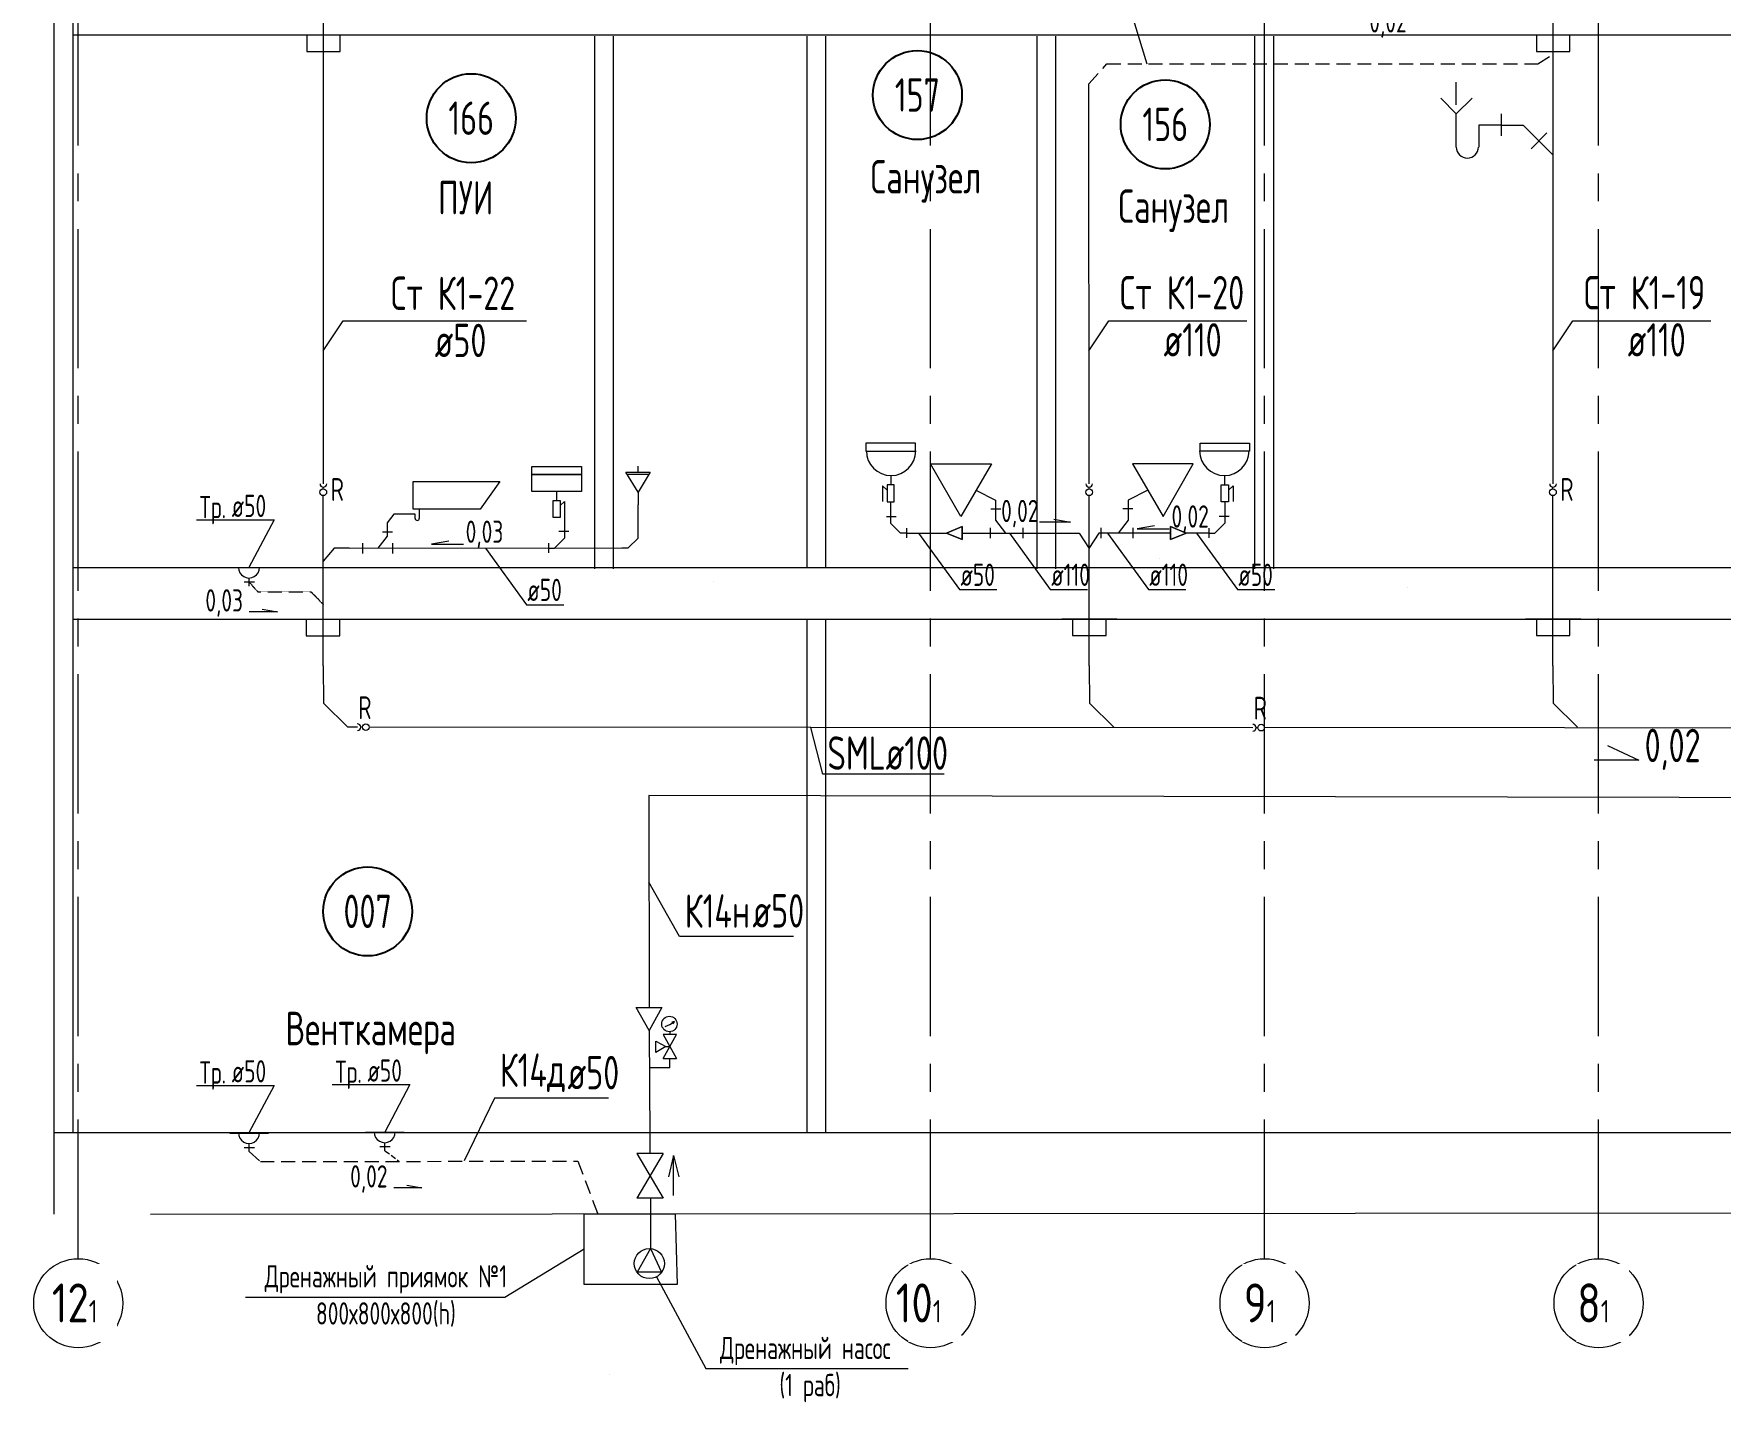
# Model space of a CAD drawing. Header units: millimetres. Extents: x -8689834 to 9419935, y -284943 to 166066.
# Drawn here: x -256547 to -241398, y -227274 to -214980 of the extents above; entities that cross this region are included whole.
import ezdxf
from ezdxf.enums import TextEntityAlignment as Align

# ---------------------------------------------------------------- set-up
doc = ezdxf.new("R2010")
doc.units = ezdxf.units.MM
doc.header["$MEASUREMENT"] = 0
for name, pattern in [('01_base$0$DASHED2', [0.375, 0.25, -0.125]), ('CENTER', [2, 1.25, -0.25, 0.25, -0.25]), ('gost5', [0.137795, 0.098425, -0.03937, 0, 0])]:
    doc.linetypes.add(name, pattern=pattern)
doc.layers.get('0').update_dxf_attribs({"color": 250, "lineweight": 9})
for name, color, linetype in [('PDF _0', 7, 'Continuous'), ('PDF ___Text VK', 7, 'Continuous'), ('PDF __OBORUD', 1, 'Continuous'), ('PDF __ВК-Text VK', 7, 'Continuous'), ('PDF __ВК-Text В1', 7, 'Continuous'), ('PDF __ВК-В1', 5, 'Continuous'), ('PDF __ВК-переход', 7, 'Continuous'), ('PDF __ВК-питьевой фонтанчик', 7, 'Continuous'), ('PDF __ВК-противопожарные муфты', 1, 'Continuous'), ('PDF __ВК-стены', 7, 'Continuous'), ('PDF __ВК-текст К2', 7, 'Continuous'), ('PDF __Дренажные насосы', 1, 'Continuous'), ('PDF __К14', 3, 'Continuous'), ('PDF __насос', 1, 'Continuous'), ('PDF __Переход', 7, 'Continuous'), ('PDF __Сантехника', 7, 'Continuous'), ('PDF _TEKSTBK', 7, 'Continuous'), ('PDF _надписи ВК', 7, 'Continuous'), ('АР_Кровля дорожки', 245, 'Continuous'), ('АР_Таблицы', 250, 'Continuous')]:
    doc.layers.add(name, color=color, linetype=linetype)
doc.layers.add('PDF __ВК-К1', color=7, linetype='Continuous', true_color=0xb80000)
doc.layers.add('PDF __ВК-К14н', color=190, linetype='Continuous', true_color=0x7f00ff)
for name, color, linetype, lineweight in [('АР_Маркер экспликации', 239, 'Continuous', 13), ('АР_Номер помещения', 1, 'Continuous', 25), ('АР_Оси', 195, 'Continuous', 9), ('АР_Помещения_площадь', 19, 'Continuous', 9), ('ВК_канализация', 32, 'Continuous', 30)]:
    doc.layers.add(name, color=color, linetype=linetype, lineweight=lineweight)
doc.styles.add('ISOCPEUR', font='isocpeur.ttf', dxfattribs={"width": 0.7})
doc.styles.get("Standard").update_dxf_attribs({"font": 'isocpeur.ttf', "width": 0.7})
doc.styles.add('ГОСТ 2.304', font='isocpeur.ttf', dxfattribs={"width": 0.7})

# ---------------------------------------------------------------- blocks, each defined once
blk = doc.blocks.new('*U1981')
at = {"layer": 'АР_Номер помещения', "color": 7}
blk.add_circle((-15720, 4793), 400, dxfattribs=at)
at = {"layer": 'АР_Помещения_площадь', "color": 7}
blk.add_line((-13545, 633), (-13545, 633), dxfattribs=at)
at = {"color": 7, "style": 'ISOCPEUR', "width": 0.7, "flags": 1}
blk.add_attdef('КАТЕГОРИЯ', (-499, -2092), '', height=250, dxfattribs=at)
at = {"layer": 'АР_Номер помещения', "color": 7, "style": 'ISOCPEUR', "width": 0.7}
blk.add_attdef('НОМЕР_ПОМЕЩЕНИЯ', text='', height=300, dxfattribs=at).set_placement((-15720, 4793), align=Align.MIDDLE_CENTER)
at = {"layer": 'АР_Помещения_площадь', "color": 7, "lineweight": 30, "width": 0.7, "flags": 104}
blk.add_attdef('ИМЯ_ПОМЕЩЕНИЯ', text='', height=100, dxfattribs=at).set_placement((158, 1217), align=Align.MIDDLE_CENTER)
at = {"layer": 'АР_Помещения_площадь', "color": 7, "style": 'ISOCPEUR', "width": 0.7}
blk.add_attdef('ПЛОЩАДЬ_ПОМЕЩЕНИЯ', text='', height=200, dxfattribs=at).set_placement((-13540, 880), align=Align.MIDDLE_RIGHT)
blk = doc.blocks.new('*U1982')
at = {"layer": 'АР_Номер помещения', "color": 7}
blk.add_circle((-15720, 4793), 400, dxfattribs=at)
at = {"layer": 'АР_Помещения_площадь', "color": 7}
blk.add_line((-13545, 633), (-13545, 633), dxfattribs=at)
at = {"color": 7, "style": 'ISOCPEUR', "width": 0.7, "flags": 1}
blk.add_attdef('КАТЕГОРИЯ', (-499, -2092), '', height=250, dxfattribs=at)
at = {"layer": 'АР_Номер помещения', "color": 7, "style": 'ISOCPEUR', "width": 0.7}
blk.add_attdef('НОМЕР_ПОМЕЩЕНИЯ', text='', height=300, dxfattribs=at).set_placement((-15720, 4793), align=Align.MIDDLE_CENTER)
at = {"layer": 'АР_Помещения_площадь', "color": 7, "lineweight": 30, "width": 0.7, "flags": 104}
blk.add_attdef('ИМЯ_ПОМЕЩЕНИЯ', text='', height=100, dxfattribs=at).set_placement((158, 1217), align=Align.MIDDLE_CENTER)
at = {"layer": 'АР_Помещения_площадь', "color": 7, "style": 'ISOCPEUR', "width": 0.7}
blk.add_attdef('ПЛОЩАДЬ_ПОМЕЩЕНИЯ', text='', height=200, dxfattribs=at).set_placement((-13540, 880), align=Align.MIDDLE_RIGHT)
blk = doc.blocks.new('*U1983')
at = {"layer": 'АР_Номер помещения', "color": 7}
blk.add_circle((-15720, 4793), 400, dxfattribs=at)
at = {"layer": 'АР_Помещения_площадь', "color": 7}
blk.add_line((-13545, 633), (-13545, 633), dxfattribs=at)
at = {"color": 7, "style": 'ISOCPEUR', "width": 0.7, "flags": 1}
blk.add_attdef('КАТЕГОРИЯ', (-499, -2092), '', height=250, dxfattribs=at)
at = {"layer": 'АР_Номер помещения', "color": 7, "style": 'ISOCPEUR', "width": 0.7}
blk.add_attdef('НОМЕР_ПОМЕЩЕНИЯ', text='', height=300, dxfattribs=at).set_placement((-15720, 4793), align=Align.MIDDLE_CENTER)
at = {"layer": 'АР_Помещения_площадь', "color": 7, "lineweight": 30, "width": 0.7, "flags": 104}
blk.add_attdef('ИМЯ_ПОМЕЩЕНИЯ', text='', height=100, dxfattribs=at).set_placement((158, 1217), align=Align.MIDDLE_CENTER)
at = {"layer": 'АР_Помещения_площадь', "color": 7, "style": 'ISOCPEUR', "width": 0.7}
blk.add_attdef('ПЛОЩАДЬ_ПОМЕЩЕНИЯ', text='', height=200, dxfattribs=at).set_placement((-13540, 880), align=Align.MIDDLE_RIGHT)
blk = doc.blocks.new('*U1952')
at = {"layer": 'АР_Номер помещения', "color": 7}
blk.add_circle((-15720, 4793), 400, dxfattribs=at)
at = {"layer": 'АР_Помещения_площадь', "color": 7}
blk.add_line((-13545, 633), (-13545, 633), dxfattribs=at)
at = {"color": 7, "style": 'ISOCPEUR', "width": 0.7, "flags": 1}
blk.add_attdef('КАТЕГОРИЯ', (-499, -2092), '', height=250, dxfattribs=at)
at = {"layer": 'АР_Номер помещения', "color": 7, "style": 'ISOCPEUR', "width": 0.7}
blk.add_attdef('НОМЕР_ПОМЕЩЕНИЯ', text='', height=300, dxfattribs=at).set_placement((-15720, 4793), align=Align.MIDDLE_CENTER)
at = {"layer": 'АР_Помещения_площадь', "color": 7, "lineweight": 30, "width": 0.7, "flags": 104}
blk.add_attdef('ИМЯ_ПОМЕЩЕНИЯ', text='', height=100, dxfattribs=at).set_placement((158, 1217), align=Align.MIDDLE_CENTER)
at = {"layer": 'АР_Помещения_площадь', "color": 7, "style": 'ISOCPEUR', "width": 0.7}
blk.add_attdef('ПЛОЩАДЬ_ПОМЕЩЕНИЯ', text='', height=200, dxfattribs=at).set_placement((-13540, 880), align=Align.MIDDLE_RIGHT)

msp = doc.modelspace()

# ---------------------------------------------------------------- linework, layer by layer
at = {"layer": 'PDF _0', "lineweight": 13}
for points in [[(-250869.7, -224077.3), (-250959.9, -224131.4), (-250959.9, -224029.2), (-250869.7, -224077.3), (-250833.7, -224077.3)], [(-250893.8, -224185.5), (-250773.5, -223969.1), (-250893.8, -223969.1), (-250773.5, -224185.5)], [(-250893.8, -224185.5), (-250773.5, -224185.5)], [(-250833.7, -224269.7), (-250833.7, -224185.5)], [(-250833.7, -224269.7), (-251020, -224269.7)]]:
    msp.add_lwpolyline(points, dxfattribs=at)
at = {"layer": 'PDF _0', "color": 3, "lineweight": 13}
for centre in [(-254613.1, -219774.3), (-254613.1, -219774.3), (-254613.1, -224853.7), (-254613.1, -224853.7), (-253393.8, -224846.8), (-253393.8, -224846.8)]:
    msp.add_arc(centre, 95.2, 179.99999, 0.00001, dxfattribs=at)
at = {"layer": 'PDF ___Text VK', "color": 3, "lineweight": 13}
msp.add_lwpolyline([(-251603.1, -225580.1), (-250785.6, -225580.1), (-250767.5, -226217.2), (-251603.1, -226217.2)], close=True, dxfattribs=at)
at = {"layer": 'PDF __OBORUD', "lineweight": 13}
for points in [[(-250875.7, -223897), (-250833.7, -223879), (-250791.6, -223854.9), (-250809.6, -223872.9)], [(-250791.6, -223854.9), (-250815.6, -223860.9)], [(-250833.7, -223945.1), (-250833.7, -223969.1)]]:
    msp.add_lwpolyline(points, dxfattribs=at)
msp.add_circle((-250836.7, -223876), 69.1, dxfattribs=at)
at = {"layer": 'PDF __ВК-Text VK', "lineweight": 13}
msp.add_lwpolyline([(-242411.5, -221375), (-242129, -221505.1), (-242531.7, -221504.4)], dxfattribs=at)
at = {"layer": 'PDF __ВК-Text В1', "lineweight": 13}
for points in [[(-247383.2, -219342.3), (-247234.3, -219367.4), (-247511.2, -219367.4)], [(-246479.2, -219400.9), (-246633.9, -219427), (-246346.4, -219427)], [(-252819.4, -219538), (-252974, -219564.1), (-252686.5, -219564.1)], [(-254494.1, -220150), (-254357.9, -220173.1), (-254611.2, -220173.1)], [(-253196.2, -225324), (-253059.9, -225347.1), (-253313.3, -225347.1)]]:
    msp.add_lwpolyline(points, dxfattribs=at)
at = {"layer": 'PDF __ВК-В1', "color": 244, "lineweight": 13, "true_color": 0x991b1e}
for points in [[(-253944.8, -219022.6), (-253945.4, -208578.2)], [(-242899.9, -219022.6), (-242900.9, -208578.2)], [(-247065.9, -219022.6), (-247068.5, -215431.3)], [(-253945.8, -220659), (-253945.8, -219129.4)], [(-247066.5, -220659), (-247067.1, -219129.4)], [(-242900.8, -219592.3), (-242900.8, -219129.4)], [(-251118.7, -219510.3), (-251118.7, -219510.3), (-251118.7, -219211.2)], [(-253714.7, -219602.5), (-251262.6, -219599.2)], [(-242900.8, -220659), (-242900.8, -219592.3)]]:
    msp.add_lwpolyline(points, dxfattribs=at)
at = {"layer": 'PDF __ВК-В1', "lineweight": 13}
msp.add_lwpolyline([(-251118.7, -218919.1), (-251118.7, -218864.1)], dxfattribs=at)
at = {"layer": 'PDF __ВК-К1', "lineweight": 13}
for points in [[(-243366.5, -215699.7), (-243366.5, -215898.7)], [(-243366.5, -215801.3), (-243565.5, -215801.3)], [(-243366.5, -215801.3), (-243167.5, -215801.3), (-242900.9, -216068)], [(-242955.9, -215869.1), (-243095.6, -216013)], [(-253311.6, -219297.4), (-253370.9, -219373.6)], [(-253370.9, -219373.6), (-253370.9, -219492.1), (-253455.5, -219602.2)], [(-253324.3, -219458.2), (-253413.2, -219458.2)], [(-253591, -219648.7), (-253591, -219555.6)], [(-253320.1, -219648.7), (-253320.1, -219555.6)], [(-254784.6, -219776.4), (-254437.5, -219776.4)], [(-254784.6, -224855.8), (-254437.5, -224855.8)], [(-253565.2, -224848.9), (-253218.1, -224848.9)]]:
    msp.add_lwpolyline(points, dxfattribs=at)
at = {"layer": 'PDF __ВК-К1', "color": 244, "lineweight": 13, "true_color": 0x991b1e}
for points in [[(-248849.9, -219185.7), (-248849.9, -219376.2)], [(-247907.1, -219168.8), (-247907.1, -219350.8)], [(-246716.2, -219168.8), (-246716.2, -219350.8)], [(-245847.5, -219185.7), (-245847.5, -219376.2)], [(-251779.7, -219320.6), (-251779.7, -219511.1)], [(-248888, -219316.9), (-248799.1, -219316.9)], [(-247949.4, -219249.2), (-247860.5, -219249.2)], [(-247907.1, -219350.8), (-247818.2, -219465.1)], [(-246716.2, -219350.8), (-246805.1, -219465.1)], [(-246673.9, -219249.2), (-246762.8, -219249.2)], [(-245809.4, -219316.9), (-245898.3, -219316.9)], [(-251741.6, -219451.8), (-251830.5, -219451.8)], [(-248706, -219465.1), (-248761, -219465.1), (-248849.9, -219376.2)], [(-248706, -219420.6), (-248706, -219509.5)], [(-247953.6, -219511.7), (-247953.6, -219418.5)], [(-247661.5, -219418.5), (-247661.5, -219511.7)], [(-246961.7, -219418.5), (-246961.7, -219511.7)], [(-246669.7, -219511.7), (-246669.7, -219418.5)], [(-245991.4, -219465.1), (-245936.4, -219465.1), (-245847.5, -219376.2)], [(-245991.4, -219420.6), (-245991.4, -219509.5)], [(-251923.7, -219599.9), (-251868.6, -219599.9), (-251779.7, -219511.1)], [(-251923.7, -219555.5), (-251923.7, -219644.4)], [(-251262.6, -219599.2), (-251207.5, -219599.2), (-251118.7, -219510.3)], [(-254784.6, -219776.4), (-254437.5, -219776.4)], [(-254564.4, -219907.6), (-254657.6, -219907.6)], [(-254564.4, -219907.6), (-254657.6, -219907.6)], [(-254611, -219941.5), (-254611, -219873.8)], [(-254611, -219941.5), (-254611, -219873.8)], [(-254784.6, -224855.8), (-254437.5, -224855.8)], [(-254611, -225020.9), (-254611, -224953.2)], [(-254611, -225020.9), (-254611, -224953.2)], [(-253565.2, -224848.9), (-253218.1, -224848.9)], [(-253391.7, -225014), (-253391.7, -224946.3)], [(-253391.7, -225014), (-253391.7, -224946.3)], [(-254564.4, -224987), (-254657.6, -224987)], [(-254564.4, -224987), (-254657.6, -224987)], [(-253345.1, -224980.1), (-253438.2, -224980.1)], [(-253345.1, -224980.1), (-253438.2, -224980.1)]]:
    msp.add_lwpolyline(points, dxfattribs=at)
at = {"layer": 'PDF __ВК-К1', "color": 244, "linetype": '01_base$0$DASHED2', "lineweight": 13, "true_color": 0x991b1e}
msp.add_lwpolyline([(-254611, -219907.6), (-254534.8, -219992.3), (-254056.2, -219992.3), (-253946.1, -220106.6)], dxfattribs=at)
at = {"layer": 'PDF __ВК-К14н', "color": 152, "lineweight": 13, "true_color": 0x2776bb}
for points in [[(-251020.1, -221822.9), (-251020, -223728.7)], [(-237141.7, -221850.7), (-251020.1, -221822.9)], [(-251020, -223933.1), (-251014, -224894.8)], [(-251014, -224894.8), (-251014, -225039.1)], [(-251008, -225441.8), (-251008, -225892.7)]]:
    msp.add_lwpolyline(points, dxfattribs=at)
at = {"layer": 'PDF __ВК-переход', "lineweight": 13}
for points in [[(-248207.1, -219524.4), (-248207.1, -219405.8), (-248346.8, -219465.1), (-248207.1, -219524.4), (-248207.1, -219405.8), (-248346.8, -219465.1), (-248207.1, -219524.4), (-248346.8, -219465.1), (-248207.1, -219405.8)], [(-246335.1, -219524.4), (-246335.1, -219405.8), (-246195.4, -219465.1), (-246335.1, -219524.4), (-246335.1, -219405.8), (-246195.4, -219465.1), (-246335.1, -219524.4), (-246195.4, -219465.1), (-246335.1, -219405.8)]]:
    msp.add_lwpolyline(points, close=True, dxfattribs=at)
at = {"layer": 'PDF __ВК-питьевой фонтанчик', "lineweight": 13}
for points in [[(-251118.7, -219096.9), (-251228.7, -218919.1), (-251008.6, -218919.1), (-251118.7, -219096.9), (-251118.7, -219211.2)], [(-251216, -218936), (-251017.1, -218936)]]:
    msp.add_lwpolyline(points, dxfattribs=at)
at = {"layer": 'PDF __ВК-противопожарные муфты', "lineweight": 13}
for points in [[(-254192.3, -214990.8), (-253946.8, -214990.8), (-253697, -214990.8)], [(-254094.9, -214990.8), (-254094.9, -215139), (-253794.4, -215139), (-253794.4, -214990.8)], [(-243146.4, -214990.8), (-242900.9, -214990.8), (-242651.1, -214990.8)], [(-243049, -214990.8), (-243049, -215139), (-242748.5, -215139), (-242748.5, -214990.8)], [(-254196.3, -220239.9), (-253950.8, -220239.9), (-253701, -220239.9)], [(-254098.9, -220239.9), (-254098.9, -220388.1), (-253798.4, -220388.1), (-253798.4, -220239.9)], [(-247312.2, -220237.3), (-247066.7, -220237.3), (-246816.9, -220237.3)], [(-247214.8, -220237.3), (-247214.8, -220385.4), (-246914.3, -220385.4), (-246914.3, -220237.3)], [(-243146.4, -220237.3), (-242900.8, -220237.3), (-242651.1, -220237.3)], [(-243049, -220237.3), (-243049, -220385.4), (-242748.5, -220385.4), (-242748.5, -220237.3)]]:
    msp.add_lwpolyline(points, dxfattribs=at)
at = {"layer": 'PDF __ВК-стены', "color": 18, "lineweight": 13, "true_color": 0x000000}
for points in [[(-256364.8, -202715.7), (-256364.8, -225583.8)], [(-256195.5, -202715.7), (-256195.5, -224853.7)], [(-256195.5, -214990.8), (-176826, -214990.8)], [(-251510.4, -215003.1), (-251510.4, -219786.6)], [(-251341.1, -215003.1), (-251341.1, -219786.6)], [(-249602.8, -215003.1), (-249602.8, -219774.3)], [(-249433.5, -215003.1), (-249433.5, -219774.3)], [(-247537.9, -215003.1), (-247537.9, -219786.6)], [(-247368.6, -215003.1), (-247368.6, -219786.6)], [(-245581, -215003.1), (-245581, -219786.6)], [(-245411.7, -215003.1), (-245411.7, -219786.6)], [(-256195.5, -219774.3), (-176826, -219774.3)], [(-256195.5, -220239.9), (-177113.9, -220239.9)], [(-256195.5, -220239.9), (-176826, -220239.9)], [(-249602.8, -220239.9), (-249602.8, -224853.7)], [(-249433.5, -220239.9), (-249433.5, -224853.7)], [(-255496.8, -225583.8), (-120775.5, -225489.1)]]:
    msp.add_lwpolyline(points, dxfattribs=at)
at = {"layer": 'PDF __ВК-текст К2', "lineweight": 13}
msp.add_lwpolyline([(-251603.1, -225898.7), (-252315.9, -226333.7), (-252364, -226333.7), (-254645.4, -226333.7)], dxfattribs=at)
at = {"layer": 'PDF __Дренажные насосы', "lineweight": 13}
msp.add_circle((-251017, -226027.9), 135.2, dxfattribs=at)
at = {"layer": 'PDF __К14', "lineweight": 13}
msp.add_lwpolyline([(-243768.6, -215619.3), (-243768.6, -215416.1)], dxfattribs=at)
at = {"layer": 'PDF __насос', "lineweight": 13}
for points in [[(-251008, -225892.7), (-250907, -226106.6), (-251127, -226106.6)], [(-251008, -225892.7), (-251127, -226106.6)]]:
    msp.add_lwpolyline(points, dxfattribs=at)
at = {"layer": 'PDF __Переход', "lineweight": 13}
msp.add_lwpolyline([(-250905.8, -223728.7), (-251020, -223933.1), (-251134.2, -223728.7)], close=True, dxfattribs=at)
at = {"layer": 'PDF __Сантехника', "lineweight": 13}
for points in [[(-248627.7, -218656.6), (-249072.2, -218656.6), (-249072.2, -218728.5), (-248627.7, -218728.5)], [(-246069.7, -218656.6), (-245625.3, -218656.6), (-245625.3, -218728.5), (-246069.7, -218728.5)], [(-252071.8, -218867.6), (-251627.4, -218867.6), (-251627.4, -218939.6), (-252071.8, -218939.6)], [(-248220.3, -219316.9), (-248491.2, -218842.8), (-247945.1, -218842.8)], [(-246403, -219316.9), (-246132.1, -218842.8), (-246678.1, -218842.8)], [(-253138.1, -219001.1), (-252359.2, -219001.1), (-252537, -219250.8), (-253138.1, -219250.8)], [(-252071.8, -218939.6), (-251627.4, -218939.6), (-251627.4, -219092), (-252071.8, -219092)], [(-248818.2, -219033.3), (-248881.7, -219033.3), (-248881.7, -219185.7), (-248818.2, -219185.7)], [(-245879.3, -219033.3), (-245815.8, -219033.3), (-245815.8, -219185.7), (-245879.3, -219185.7)], [(-251881.3, -219172.4), (-251817.8, -219172.4), (-251817.8, -219324.8), (-251881.3, -219324.8)]]:
    msp.add_lwpolyline(points, close=True, dxfattribs=at)
for points in [[(-248881.7, -219079.9), (-248924, -219041.8), (-248924, -219181.5)], [(-248847.8, -218952.9), (-248847.8, -219033.3)], [(-245849.6, -218952.9), (-245849.6, -219033.3)], [(-245815.8, -219079.9), (-245773.4, -219041.8), (-245773.4, -219181.5)], [(-251851.7, -219092), (-251851.7, -219172.4)], [(-251817.8, -219219), (-251779.7, -219180.9), (-251779.7, -219320.6)], [(-248084.8, -219079.9), (-247907.1, -219168.8)], [(-246538.4, -219079.9), (-246716.2, -219168.8)], [(-253121.1, -219335.5), (-253121.1, -219297.4), (-253311.6, -219297.4)], [(-253083, -219250.8), (-253083, -219335.5)]]:
    msp.add_lwpolyline(points, dxfattribs=at)
for centre, radius, start, end in [((-248845.7, -218726.4), 222.2, 180, 0), ((-245851.7, -218726.4), 222.2, 180, 0), ((-253102.1, -219333.4), 19, 180.00002, 359.99998)]:
    msp.add_arc(centre, radius, start, end, dxfattribs=at)
at = {"layer": 'PDF _TEKSTBK', "lineweight": 13}
for points in [[(-243768.6, -215699.7), (-243908.3, -215560.1)], [(-243768.6, -216000.3), (-243768.6, -215699.7), (-243624.7, -215560.1)], [(-243565.5, -215801.3), (-243565.5, -216000.3)]]:
    msp.add_lwpolyline(points, dxfattribs=at)
msp.add_arc((-243669.2, -215998.2), 99.5, 180.00001, 359.99999, dxfattribs=at)
at = {"layer": 'PDF _надписи ВК', "lineweight": 13}
for points in [[(-250893.8, -225039.1), (-251128.2, -225441.8)], [(-250893.8, -225039.1), (-251128.2, -225039.1), (-250893.8, -225441.8), (-251128.2, -225441.8)]]:
    msp.add_lwpolyline(points, dxfattribs=at)
at = {"layer": 'АР_Кровля дорожки', "color": 3, "linetype": '01_base$0$DASHED2', "lineweight": 13, "ltscale": 500}
msp.add_lwpolyline([(-254611, -225020.9), (-254510.7, -225112.4), (-251658.5, -225107.3), (-251481.1, -225580.1)], dxfattribs=at)
at = {"layer": 'АР_Кровля дорожки', "color": 3, "linetype": 'gost5', "lineweight": 13, "ltscale": 500}
msp.add_lwpolyline([(-253391.7, -225014), (-253265.9, -225107.8)], dxfattribs=at)
at = {"layer": 'АР_Кровля дорожки', "color": 7, "lineweight": 13, "ltscale": 500}
for points in [[(-250800.7, -225415.6), (-250800.7, -225056), (-250844.3, -225249.3)], [(-250800.7, -225056), (-250752.9, -225249.3)]]:
    msp.add_lwpolyline(points, dxfattribs=at)
at = {"layer": 'АР_Оси', "color": 18, "linetype": 'CENTER', "lineweight": 13, "ltscale": 1000, "true_color": 0x000000}
msp.add_line((-242490.8, -225984.3), (-242490.8, -201585.7), dxfattribs=at)
at = {"layer": 'АР_Оси', "color": 18, "lineweight": 13, "ltscale": 0.5, "true_color": 0x000000}
for centre in [(-256146.6, -226384.3), (-248490.8, -226384.3), (-245490.8, -226384.3), (-242490.8, -226384.3)]:
    msp.add_circle(centre, 400, dxfattribs=at)
at = {"layer": 'ВК_канализация', "color": 18, "lineweight": 13, "ltscale": 500, "true_color": 0x000000}
for points in [[(-249281.5, -213700.8), (-247022.3, -213700.8), (-246549.2, -215249.8)], [(-253945.8, -217827.5), (-253767.1, -217559.7), (-252119.6, -217559.7)], [(-247069.3, -217827.5), (-246890.7, -217559.7), (-245651.6, -217559.7)], [(-242900.8, -217827.5), (-242722.2, -217559.7), (-241483.1, -217559.7)], [(-255084.6, -219348.2), (-254387.9, -219348.2), (-254613.1, -219774.3)], [(-248598.5, -219465.1), (-248230.2, -219973.1), (-247895, -219973.1)], [(-247783.4, -219465.1), (-247415.2, -219973.1), (-247079.9, -219973.1)], [(-246902.2, -219465.1), (-246534, -219973.1), (-246198.8, -219973.1)], [(-246102.3, -219465.1), (-245734, -219973.1), (-245398.8, -219973.1)], [(-252488.7, -219600.8), (-252120.4, -220108.9), (-251785.2, -220108.9)], [(-248369.1, -221631.7), (-249460.1, -221631.7), (-249565.3, -221212)], [(-249723.4, -223089.5), (-250747.3, -223089.5), (-251020.1, -222601.2)], [(-255084.6, -224427.5), (-254387.9, -224427.5), (-254613.1, -224853.7)], [(-253865.2, -224420.7), (-253168.5, -224420.7), (-253393.8, -224846.8)], [(-251384.6, -224542.6), (-252408.5, -224542.6), (-252679, -225106.5)]]:
    msp.add_lwpolyline(points, dxfattribs=at)
at = {"layer": 'ВК_канализация', "color": 244, "linetype": '01_base$0$DASHED2', "lineweight": 13, "ltscale": 500, "true_color": 0x991b1e}
msp.add_lwpolyline([(-247068.5, -215431.3), (-246907, -215249.8), (-243036.9, -215249.8), (-242900.9, -215165.5)], dxfattribs=at)
at = {"layer": 'ВК_канализация', "color": 244, "lineweight": 13, "ltscale": 500, "true_color": 0x991b1e}
for points in [[(-253945.4, -219069.4), (-253945.2, -219052.6)], [(-247066.5, -219069.4), (-247066.2, -219052.6)], [(-242900.5, -219069.4), (-242900.3, -219052.6)], [(-248706, -219465.1), (-248346.8, -219465.1)], [(-248207.1, -219465.1), (-247157.2, -219465.1), (-247067.6, -219602.9)], [(-246335.1, -219465.1), (-246980, -219465.1), (-247069.6, -219602.9)], [(-245991.4, -219465.1), (-246195.4, -219465.1)], [(-253714.7, -219602.5), (-253847.2, -219602.5), (-253947.8, -219718.3)], [(-253945.8, -220659), (-253942.7, -220992.3), (-253725.5, -221209.5)], [(-247066.5, -220659), (-247063.4, -220992.3), (-246846.1, -221209.5)], [(-242900.8, -220659), (-242897.8, -220992.3), (-242680.5, -221209.5)], [(-253639.8, -221210.2), (-253725.5, -221209.5)], [(-253593.1, -221209.8), (-253609.8, -221209.9)], [(-245597.5, -221214.3), (-253533.1, -221209.6)], [(-245550.8, -221213.9), (-245567.5, -221214.1)], [(-237404.8, -221219.9), (-245490.8, -221213.7)]]:
    msp.add_lwpolyline(points, dxfattribs=at)
at = {"layer": 'ВК_канализация', "color": 7, "lineweight": 13, "ltscale": 500}
msp.add_lwpolyline([(-177113.9, -224853.7), (-256364.8, -224853.7)], dxfattribs=at)
at = {"layer": 'ВК_канализация', "color": 244, "lineweight": 13, "ltscale": 500, "true_color": 0x991b1e}
for centre in [(-253945.8, -219099.4), (-247066.8, -219099.4), (-242900.8, -219099.4), (-253563.1, -221209.5), (-245520.8, -221213.7)]:
    msp.add_circle(centre, 30, dxfattribs=at)
for centre, start, end in [((-253944.8, -219022.6), 179.27075, 359.27075), ((-247065.9, -219022.6), 179.27075, 359.27075), ((-242899.9, -219022.6), 179.27075, 359.27075), ((-253639.8, -221210.2), 270.50316, 90.50316), ((-245597.5, -221214.3), 270.50316, 90.50316)]:
    msp.add_arc(centre, 30, start, end, dxfattribs=at)

# ---------------------------------------------------------------- block references
at = {"layer": 'АР_Маркер экспликации', "color": 7, "lineweight": 13}
ref = msp.add_blockref('*U1982', (-232889.4, -220323.8), dxfattribs=at)
ref.add_attrib('НОМЕР_ПОМЕЩЕНИЯ', '157', dxfattribs={"layer": 'АР_Номер помещения', "color": 7, "height": 300, "style": 'ISOCPEUR', "width": 0.7}).set_placement((-248609.2, -215530.4), align=Align.MIDDLE_CENTER)
ref = msp.add_blockref('*U1983', (-236897.1, -220532.1), dxfattribs=at)
ref.add_attrib('НОМЕР_ПОМЕЩЕНИЯ', '166', dxfattribs={"layer": 'АР_Номер помещения', "color": 7, "height": 300, "style": 'ISOCPEUR', "width": 0.7}).set_placement((-252616.9, -215738.7), align=Align.MIDDLE_CENTER)
ref = msp.add_blockref('*U1981', (-230663.2, -220587.7), dxfattribs=at)
ref.add_attrib('НОМЕР_ПОМЕЩЕНИЯ', '156', dxfattribs={"layer": 'АР_Номер помещения', "color": 7, "height": 300, "style": 'ISOCPEUR', "width": 0.7}).set_placement((-246382.9, -215794.3), align=Align.MIDDLE_CENTER)
ref = msp.add_blockref('*U1952', (-237827.1, -227657.5), dxfattribs=at)
ref.add_attrib('НОМЕР_ПОМЕЩЕНИЯ', '007', dxfattribs={"layer": 'АР_Номер помещения', "color": 7, "height": 300, "style": 'ISOCPEUR', "width": 0.7}).set_placement((-253546.9, -222864.1), align=Align.MIDDLE_CENTER)

# ---------------------------------------------------------------- texts
at = {"layer": 'АР_Таблицы', "lineweight": 13, "ltscale": 100, "style": 'ISOCPEUR'}
for s, insert, char_height, width, attachment_point in [('\\pxi-1,l1,t1,5;0,02', (-244214.7, -214892.2), 200, 7500, 6), ('\\pxi-1,l1,qc,t1,5;Санузел', (-250631.6, -216305.9), 300, 4196.36, 4), ('\\pxi-1,l1,qc,t1,5;{\\C256;\\c0;ПУИ}', (-254764.8, -216453.1), 300, 4196.36, 4), ('\\pxi-1,l1,qc,t1,5;Санузел', (-248405.4, -216569.8), 300, 4196.36, 4), ('\\pxi-1,l1,t1,5;Ст К1-22', (-253338.9, -217311.9), 300, 7500, 4), ('\\pxi-1,l1,t1,5;Ст К1-20', (-246791.6, -217306.5), 300, 7500, 4), ('\\pxi-1,l1,t1,5;Ст К1-19', (-242623.2, -217306.5), 300, 7500, 4), ('\\pxi-1,l1,t1,5;ø50', (-252945.3, -217735.4), 300, 7500, 4), ('\\pxi-1,l1,t1,5;ø110', (-246398, -217730), 300, 7500, 4), ('\\pxi-1,l1,t1,5;ø110', (-242229.5, -217730), 300, 7500, 4), ('\\pxi-1,l1,t1,5;0,02', (-247521.9, -219290.5), 200, 7500, 6), ('\\pxi-1,l1,t1,5;0,03', (-252666.9, -219476.9), 200, 7500, 4), ('\\pxi-1,l1,t1,5;0,02', (-246326.8, -219339.8), 200, 7500, 4), ('\\pxi-1,l1,t1,5;ø50', (-248222.5, -219840.4), 200, 7500, 4), ('\\pxi-1,l1,t1,5;ø110', (-247407.4, -219840.4), 200, 7500, 4), ('\\pxi-1,l1,t1,5;ø110', (-246526.2, -219840.4), 200, 7500, 4), ('\\pxi-1,l1,t1,5;ø50', (-245726.3, -219840.4), 200, 7500, 4), ('\\pxi-1,l1,t1,5;ø50', (-252112.6, -219976.2), 200, 7500, 4), ('\\pxi-1,l1,t1,5;0,03', (-254666.9, -220094.1), 200, 7500, 6), ('\\pxi-1,l1,qc,t1,5;{\\C256;\\c0;Венткамера}', (-255617.9, -223957), 300, 4196.36, 4), ('\\pxi-1,l1,t1,5;0,02', (-253369, -225268.1), 200, 7500, 6)]:
    msp.add_mtext(s, dxfattribs=dict(at, insert=insert, char_height=char_height, width=width, attachment_point=attachment_point))
at = {"layer": 'ВК_канализация', "color": 18, "lineweight": 13, "ltscale": 100, "true_color": 0x000000, "attachment_point": 4, "style": 'ISOCPEUR'}
for s, insert, char_height, width in [('R', (-253879.3, -219073.8), 205.4, 5730.034), ('R', (-242834.4, -219073.8), 205.4, 5730.034), ('Тр.', (-255056.6, -219259.7), 200, 5891.51), ('\\pxi-1,l1,t1,5;ø50', (-254768.1, -219221.6), 200, 7500), ('R', (-253631.5, -221034.3), 205.4, 5730.034), ('R', (-245589.2, -221038.5), 205.4, 5730.034), ('\\pxi-1,l1,t1,5;SMLø100', (-249416.9, -221442.1), 300, 2224.257), ('К14н', (-250699.1, -222861.1), 300, 5891.51), ('\\pxi-1,l1,t1,5;ø50', (-250090.8, -222859.5), 300, 7500), ('\\pxi-1,l1,t1,5;ø50', (-254768.1, -224301), 200, 7500), ('\\pxi-1,l1,t1,5;ø50', (-253548.8, -224294.1), 200, 7500), ('К14д', (-252360.3, -224314.3), 300, 5891.51), ('\\pxi-1,l1,t1,5;ø50', (-251752, -224312.6), 300, 7500), ('Тр.', (-255056.6, -224339.1), 200, 5891.51), ('Тр.', (-253837.3, -224332.2), 200, 5891.51), ('\\pxqc;Дренажный приямок №1\\P800х800х800(h)', (-256329.1, -226319.1), 200, 5891.51)]:
    msp.add_mtext(s, dxfattribs=dict(at, insert=insert, char_height=char_height, width=width))
at = {"layer": 'ВК_канализация', "color": 18, "lineweight": 13, "ltscale": 100, "true_color": 0x000000, "insert": (-241574.2, -221409.2), "char_height": 300, "width": 5891.51, "attachment_point": 6, "rotation": 359.89891, "style": 'ISOCPEUR'}
msp.add_mtext('0,02', dxfattribs=at)

# ---------------------------------------------------------------- next in the draw order: texts
at = {"layer": 'АР_Оси', "color": 18, "lineweight": 13, "true_color": 0x000000, "char_height": 350, "width": 123.867, "attachment_point": 3, "line_spacing_factor": 1.149209, "style": 'ГОСТ 2.304', "bg_fill": 2}
for s, insert in [('{\\W0.8;12\\H0.57143x;1}', (-255972.5, -226206.6)), ('{\\W0.8;10\\H0.57143x;1}', (-248391, -226206.6)), ('{\\W0.8;9\\H0.57143x;1}', (-245391, -226206.6)), ('{\\W0.8;8\\H0.57143x;1}', (-242391, -226206.6))]:
    msp.add_mtext(s, dxfattribs=dict(at, insert=insert))

# ---------------------------------------------------------------- next in the draw order: linework, layer by layer
at = {"layer": 'PDF __ВК-текст К2', "lineweight": 13}
msp.add_lwpolyline([(-250952.8, -226146.9), (-250508.9, -226970.2), (-250460.8, -226970.2), (-248693.6, -226970.2)], dxfattribs=at)
at = {"layer": 'АР_Оси', "color": 18, "linetype": 'CENTER', "lineweight": 13, "ltscale": 1000, "true_color": 0x000000}
for p, q in [((-256146.6, -225984.3), (-256146.6, -201613.8)), ((-248490.8, -225984.3), (-248490.8, -201623.2)), ((-245490.8, -225984.3), (-245490.8, -201601))]:
    msp.add_line(p, q, dxfattribs=at)

# ---------------------------------------------------------------- next in the draw order: texts
at = {"layer": 'ВК_канализация', "color": 18, "lineweight": 13, "ltscale": 100, "true_color": 0x000000, "insert": (-252563.3, -226980.2), "char_height": 200, "width": 5891.51, "attachment_point": 4, "style": 'ISOCPEUR'}
msp.add_mtext('\\pxqc;Дренажный насос\\P (1 раб)', dxfattribs=at)

doc.saveas('drawing.dxf')
